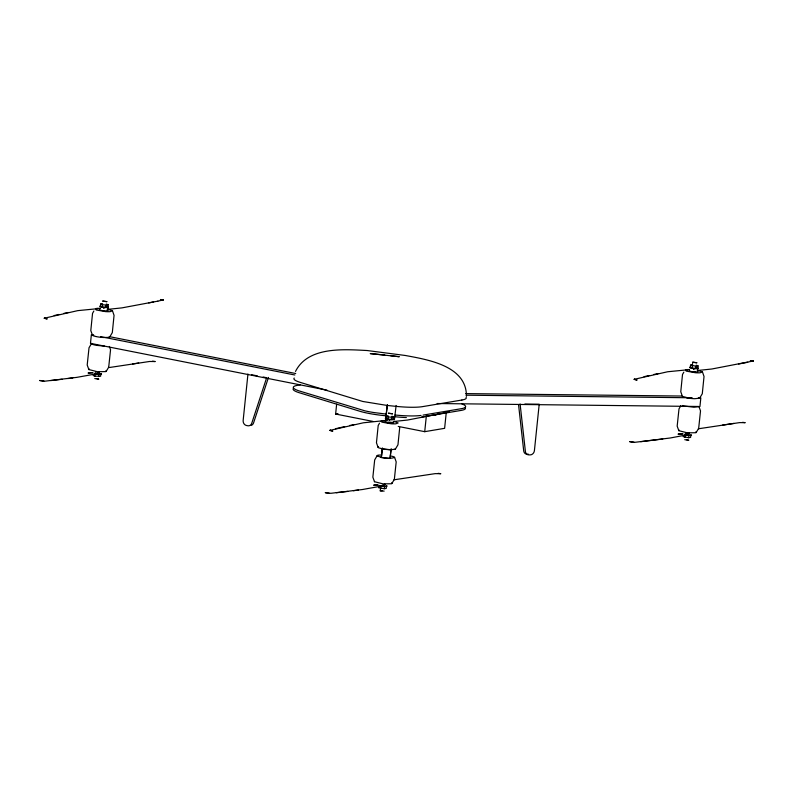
<?xml version="1.0" encoding="UTF-8"?>
<svg xmlns="http://www.w3.org/2000/svg" width="793" height="793" viewBox="0 0 793 793"><rect width="100%" height="100%" fill="white"/><g stroke="black" fill="none" stroke-linecap="round" stroke-linejoin="round"><path stroke-width="1.19" d="M43.902 381.255L39.65 380.491L45.221 381.146L76.802 377.369L93.396 374.385L99.343 372.204L98.421 371.927M384.08 484.553L384.942 484.364L384.417 484.146M633.885 442.385L629.632 441.632L635.203 442.276L670.164 438.004L683.378 435.516L689.325 433.345L687.372 433.047M100.275 308.774L99.551 308.497L100.235 308.308M399.712 427.526L397.967 444.774L395.38 449.155L390.959 449.74L382.226 448.937L381.334 457.551L390.067 458.463L391.197 448.65M102.594 303.679L100.661 304.006L100.424 306.376L102.238 307.089L107.917 307.149L108.165 304.78L106.341 304.066M96.112 373.929L100.86 373.899L100.612 376.259L94.932 376.199L95.18 373.83M102.238 307.089L102.475 304.72L100.661 304.006M98.679 376.586L98.927 374.217M105.984 307.476L106.222 305.107L108.165 304.78M247.951 374.018L243.154 420.439A4.391 3.747 80.5 0 0 246.454 425.494L247.803 425.762A4.391 3.747 80.5 0 0 251.778 423.184L266.666 377.716M372.948 421.42L335.627 414.035L336.648 404.182M380.531 488.359L380.769 485.99L386.459 486.059L386.211 488.419L384.278 488.746L378.717 487.645L378.955 485.276M388.193 415.839L386.26 416.166L386.013 418.535L387.836 419.249L393.516 419.309L393.754 416.94L391.94 416.236M384.159 491.105L380.125 490.877L380.68 488.27M387.836 419.249L388.074 416.88L386.26 416.166M384.278 488.746L384.526 486.377M391.583 419.636L391.821 417.267L393.754 416.94M390.067 458.463L390.959 449.839L388.124 449.611A8.594 1.378 5.9 0 1 383.624 449.086L378.856 447.886A8.892 1.417 5.9 0 1 378.132 447.004L378.539 446.776M398.235 426.426L424.721 431.67L426.376 415.651M446.281 412.32L444.625 428.329L424.721 431.67M692.497 364.8L690.554 365.127L690.316 367.486L692.13 368.2L697.81 368.269L698.058 365.9L696.244 365.186M684.914 437.33L685.162 434.96L690.842 435.03L690.594 437.399L688.661 437.716L683.1 436.616M692.13 368.2L692.626 363.422M688.661 437.716L688.909 435.357M695.877 368.586L696.125 366.227L698.058 365.9M108.72 367L110.544 349.763L109.355 346.452M394.369 479.17L396.193 461.922L394.607 457.422A8.693 1.388 5.9 0 0 392.882 456.481L390.364 455.856M698.692 428.141L700.516 410.893L699.158 407.166M380.719 421.46L381.929 420.736A8.872 1.417 5.9 0 1 386.013 420.577M107.412 309.25L108.155 309.339L107.551 308.824M382.434 447.946L381.334 457.551M697.315 370.371L698.048 370.46L697.443 369.944M385.408 421.152L387.202 405.451L395.935 406.353A30.729 4.917 5.9 0 0 422.51 406.64L461.893 400.029M385.606 420.221L387.4 404.549M394.418 419.636L396.133 405.451M107.442 309.141L112.487 310.806L110.128 311.659A8.743 1.398 5.9 0 1 105.41 311.599L96.112 309.954M697.414 370.272L702.459 371.937L700.09 372.789A8.743 1.398 5.9 0 1 695.372 372.73L686.084 371.094M295.492 371.451C307.991 346.491 343.22 349.287 367.149 350.526L405.372 355.492C428.537 359.784 466.661 365.999 466.443 396.292M395.38 449.155L395.221 448.59M268.47 377.418L253.582 422.877A4.391 3.747 80.5 0 1 251.252 425.355M394.607 457.422C389.403 459.306 382.404 458.007 377.21 455.925A8.842 1.417 5.9 0 1 378.38 455.132L381.631 454.954M106.203 371.352L108.611 367.337M377.171 455.608L374.683 459.92L372.859 477.168L374.514 481.728L383.019 483.869L391.455 483.76A8.743 1.398 5.9 0 0 391.534 482.907M391.861 483.522L394.26 479.497M696.175 432.492L698.583 428.468M680.86 405.649L678.996 408.891L677.172 426.128L678.828 430.688L687.333 432.839L695.768 432.73A8.743 1.398 5.9 0 0 695.848 431.868M91.651 343.319L89.024 347.76L87.2 364.998L88.856 369.558L97.361 371.709L105.806 371.6A8.743 1.398 5.9 0 0 105.885 370.737M93.871 311.015L92.543 313.354L90.798 330.602L92.553 335.35A8.901 1.427 5.9 0 0 95.715 336.48M379.52 423.184L378.192 425.524L376.457 442.772L378.043 447.272M683.844 372.155L682.505 374.494L680.771 391.732L682.416 396.401L689.761 398.314A8.693 1.388 5.9 0 0 694.787 398.701L699.624 398.185L702.291 393.744L704.025 376.497L702.459 371.937M95.626 336.47A8.792 1.408 5.9 0 0 103.437 337.511L108.582 337.392A8.792 1.408 5.9 0 0 109.83 336.817L112.319 332.604L114.053 315.366L112.487 310.806M698.355 397.848L700.834 397.878L699.941 406.502L693.925 407.235L684.418 406.056A8.574 1.368 5.9 0 1 682.535 405.501M92.355 335.013L92.959 334.587M99.343 372.165L98.491 372.393M384.942 484.325L378.985 486.545L362.401 489.529L330.82 493.305L325.239 492.651L329.501 493.415M689.325 433.305L688.473 433.523M98.986 372.472L98.173 372.908M384.565 484.672L383.772 485.068M688.958 433.642L688.155 434.039M163.437 299.863L160.424 299.546L163.457 299.873L157.817 301.152M449.036 412.023L446.023 411.706L449.056 412.033L407.533 420.042L393.754 421.499M753.33 360.984L750.317 360.656L753.35 360.984L711.836 369.003L698.048 370.46M94.773 378.568L98.818 379.153L96.637 378.578M684.746 439.699L688.79 440.284L686.609 439.719M44.874 317.884L44.23 318.211L47.213 318.955L44.279 318.221L77.754 310.638L99.551 308.497M330.473 430.044L329.829 430.371L332.812 431.124L329.878 430.381L363.353 422.798L385.834 420.468M634.767 378.995L634.122 379.332L637.106 380.075L634.182 379.332L667.656 371.758L689.454 369.617M103.526 308.328L104.18 308.071M389.125 420.488L389.779 420.231M693.419 369.449L694.083 369.181M95.507 308.764L96.28 308.566A8.872 1.417 5.9 0 1 100.354 308.408M685.469 369.895L686.252 369.707A8.872 1.417 5.9 0 1 688.72 369.528M335.498 428.735L344.658 426.594M54.122 315.564L59.069 314.434M644.015 376.685L648.961 375.555M95.229 372.254L95.844 372.115M685.211 433.394L686.797 433.097M63.886 313.384L68.248 312.472M349.475 425.544L353.847 424.642M653.779 374.494L658.14 373.592M108.155 309.339L121.934 307.882L157.817 301.152M747.72 362.262L738.59 364.017M148.697 302.896L153.624 301.964M434.296 415.056L439.223 414.124M300.279 384.863L297.653 385.309A30.729 4.917 5.9 0 0 299.833 391.127L364.869 410.824A30.868 4.936 5.9 0 0 373.652 412.509L386.31 414.095M335.627 414.035L337.967 413.639M423.065 415.106L461.258 408.702A30.729 4.917 5.9 0 0 461.784 403.806M421.688 417.029L461.08 410.427A30.729 4.917 5.9 0 0 465.342 407.87M378.717 487.645L380.65 487.318M152.534 361.172L155.22 361.549L149.59 361.479L109.424 367.506M742.615 422.322L745.202 422.679L739.572 422.61L698.425 428.775M132.609 363.947L138.696 363.035M722.592 425.088L734.001 423.393M394.032 479.795L435.188 473.639L440.819 473.708L438.132 473.332M67.821 378.558L72.807 377.894M662.789 439.025L640.754 441.701M353.41 490.718L358.396 490.054M62.141 379.262L50.772 380.571M347.731 491.422L336.361 492.731M92.345 372.69L88.053 373.017L92.008 372.769M682.327 433.83L678.035 434.148L681.99 433.9M377.934 484.85L373.642 485.177L377.597 484.929M108.998 309.26L108.155 309.3M698.891 370.381L698.058 370.41M394.597 421.43L393.754 421.46M386.26 420.429L387.539 420.359M695.61 371.55L693.677 371.53M380.432 490.728L382.285 490.748M95.973 308.536L98.104 308.467M685.866 369.657L687.997 369.578M381.572 420.696L383.703 420.627M465.719 393.606L681.782 396.044M466.155 395.192L692.18 397.779M686.56 397.808L691.367 397.858M524.877 404.034L539.21 404.202L534.413 450.622A4.391 3.757 -68.6 0 1 530.15 454.885L528.772 454.875A4.391 3.757 -68.6 0 1 525.402 451.534L520.099 403.984M437.112 403.528L698.891 406.482M528.455 454.22L527.077 454.211A4.391 3.757 -68.6 0 1 523.707 450.87L518.543 404.539M104.438 346.105L96.667 345.381A8.782 1.408 5.9 0 1 91.671 343.894L90.471 343.339L91.364 334.725L93.792 335.201M384.803 355.026L370.232 353.589L399.266 356.721L390.493 355.68M102.475 304.72L106.222 305.107M696.125 366.227L690.554 365.127M387.202 405.451L362.758 401.466L300.468 382.454A30.729 4.917 5.9 0 1 294.233 378.063M386.865 415.899L383.416 415.532A30.729 4.917 5.9 0 1 359.953 411.289L299.655 392.852A30.729 4.917 5.9 0 1 293.42 388.461M388.074 416.88L391.821 417.267M109.196 336.599L295.73 373.523M100.612 336.648L294.857 375M251.46 374.712L257.309 375.872M263.157 377.022L265.496 377.488M91.492 343.547L326.984 390.156M394.666 421.618L398.145 422.976L395.776 423.819A8.743 1.398 5.9 0 1 391.058 423.769L381.76 422.124M387.509 422.183L391.276 422.223M93.118 375.486L94.932 376.199M106.321 306.405A4.371 0.694 5.9 0 1 107.66 307.545A4.371 0.694 5.9 0 1 101.415 307.069A4.371 0.694 5.9 0 1 100.8 305.989M107.114 309.954A4.371 0.694 5.9 0 1 105.152 310.866A4.371 0.694 5.9 0 1 99.393 309.607M393.05 418.843A4.371 0.694 5.9 0 1 392.594 419.755A4.371 0.694 5.9 0 1 386.637 419.14A4.371 0.694 5.9 0 1 386.399 418.159M392.713 422.124A4.371 0.694 5.9 0 1 392.257 423.036A4.371 0.694 5.9 0 1 386.3 422.421A4.371 0.694 5.9 0 1 386.062 421.43M691.278 434.812A4.371 0.694 5.9 0 1 689.9 435.446A4.371 0.694 5.9 0 1 684.924 435M682.823 434.167A4.371 0.694 5.9 0 1 683.11 433.959M101.296 373.672A4.371 0.694 5.9 0 1 99.918 374.306A4.371 0.694 5.9 0 1 94.942 373.86M92.84 373.037A4.371 0.694 5.9 0 1 93.128 372.829M696.214 367.526A4.371 0.694 5.9 0 1 697.562 368.656A4.371 0.694 5.9 0 1 691.318 368.19A4.371 0.694 5.9 0 1 690.693 367.109M697.741 371.362A4.371 0.694 5.9 0 1 693.558 371.867A4.371 0.694 5.9 0 1 689.583 370.519M374.514 481.728A8.872 1.417 5.9 0 1 374.544 481.43M88.856 369.558A8.872 1.417 5.9 0 1 89.292 369.023M678.828 430.688A8.872 1.417 5.9 0 1 679.264 430.153M466.076 397.352A30.739 4.917 5.9 0 1 461.893 400.029M406.353 417.554A30.729 4.917 5.9 0 1 394.944 416.731M421.033 415.433A30.729 4.917 5.9 0 1 395.043 414.997M386.885 485.831A4.371 0.694 5.9 0 1 384.883 486.476A4.371 0.694 5.9 0 1 379.401 485.752M102.783 301.062L106.827 301.647L102.783 301.062M388.441 413.222L392.485 413.807L388.441 413.222M692.755 362.193L696.799 362.778L692.755 362.193"/></g></svg>
